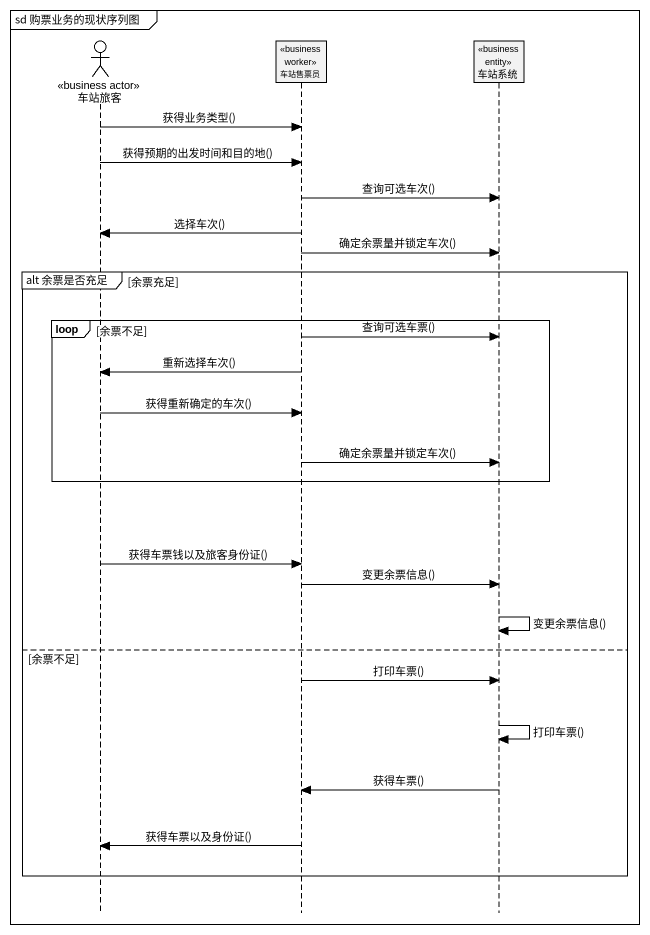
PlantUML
@startuml
mainframe sd 购票业务的现状序列图
hide footbox
actor 车站旅客 <<business actor>>
participant 车站售票员 <<business worker>>
participant 车站系统 <<business entity>>

车站旅客 -> 车站售票员 : 获得业务类型()
车站旅客 -> 车站售票员 : 获得预期的出发时间和目的地()
车站售票员 -> 车站系统 : 查询可选车次()
车站售票员 -> 车站旅客 : 选择车次()
车站售票员 -> 车站系统 : 确定余票量并锁定车次()
group alt 余票是否充足 [余票充足]
  loop 余票不足
    车站售票员 -> 车站系统 : 查询可选车票()
    车站售票员 -> 车站旅客 : 重新选择车次()
    车站旅客 -> 车站售票员 : 获得重新确定的车次()
    车站售票员 -> 车站系统 : 确定余票量并锁定车次()
  end
  车站旅客 -> 车站售票员 : 获得车票钱以及旅客身份证()
  车站售票员 -> 车站系统 : 变更余票信息()
  车站系统 -> 车站系统 : 变更余票信息()
else 余票不足
  车站售票员 -> 车站系统 : 打印车票()
  车站系统 -> 车站系统 : 打印车票()
  车站系统 -> 车站售票员 : 获得车票()
  车站售票员 -> 车站旅客 : 获得车票以及身份证()
end
@enduml
